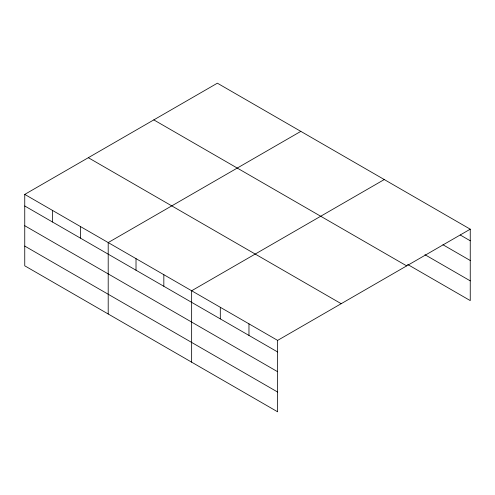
<?xml version="1.0" encoding="UTF-8"?>
<svg xmlns="http://www.w3.org/2000/svg" width="495" height="495" viewBox="0 0 495 495"><rect width="100%" height="100%" fill="white"/><g stroke="black" fill="none" stroke-linecap="round" stroke-linejoin="round"><path stroke-width="0.74" d="M24.75 194.399L277.627 340.393L277.627 411.809L24.75 265.815L24.75 194.399L217.373 83.191L470.25 229.185L470.25 300.601L407.602 264.429M300.824 131.367L108.201 242.575L108.201 313.997M384.275 179.543L191.645 290.757L191.645 362.173M277.627 340.393L470.25 229.185M460.251 234.995L470.25 240.768M442.926 244.734L470.25 260.512M424.927 254.69L470.25 280.857M153.809 119.889L406.686 265.883M88.314 157.701L341.191 303.695M24.75 205.982L277.627 351.976M24.75 225.726L277.627 371.72M24.75 246.071L277.627 392.065M248.966 323.848L248.966 335.431M220.306 307.302L220.306 318.885M163.833 274.694L163.833 286.277M136.014 258.637L136.014 270.221M80.382 226.518L80.382 238.101M52.569 210.455L52.569 222.038"/></g></svg>
